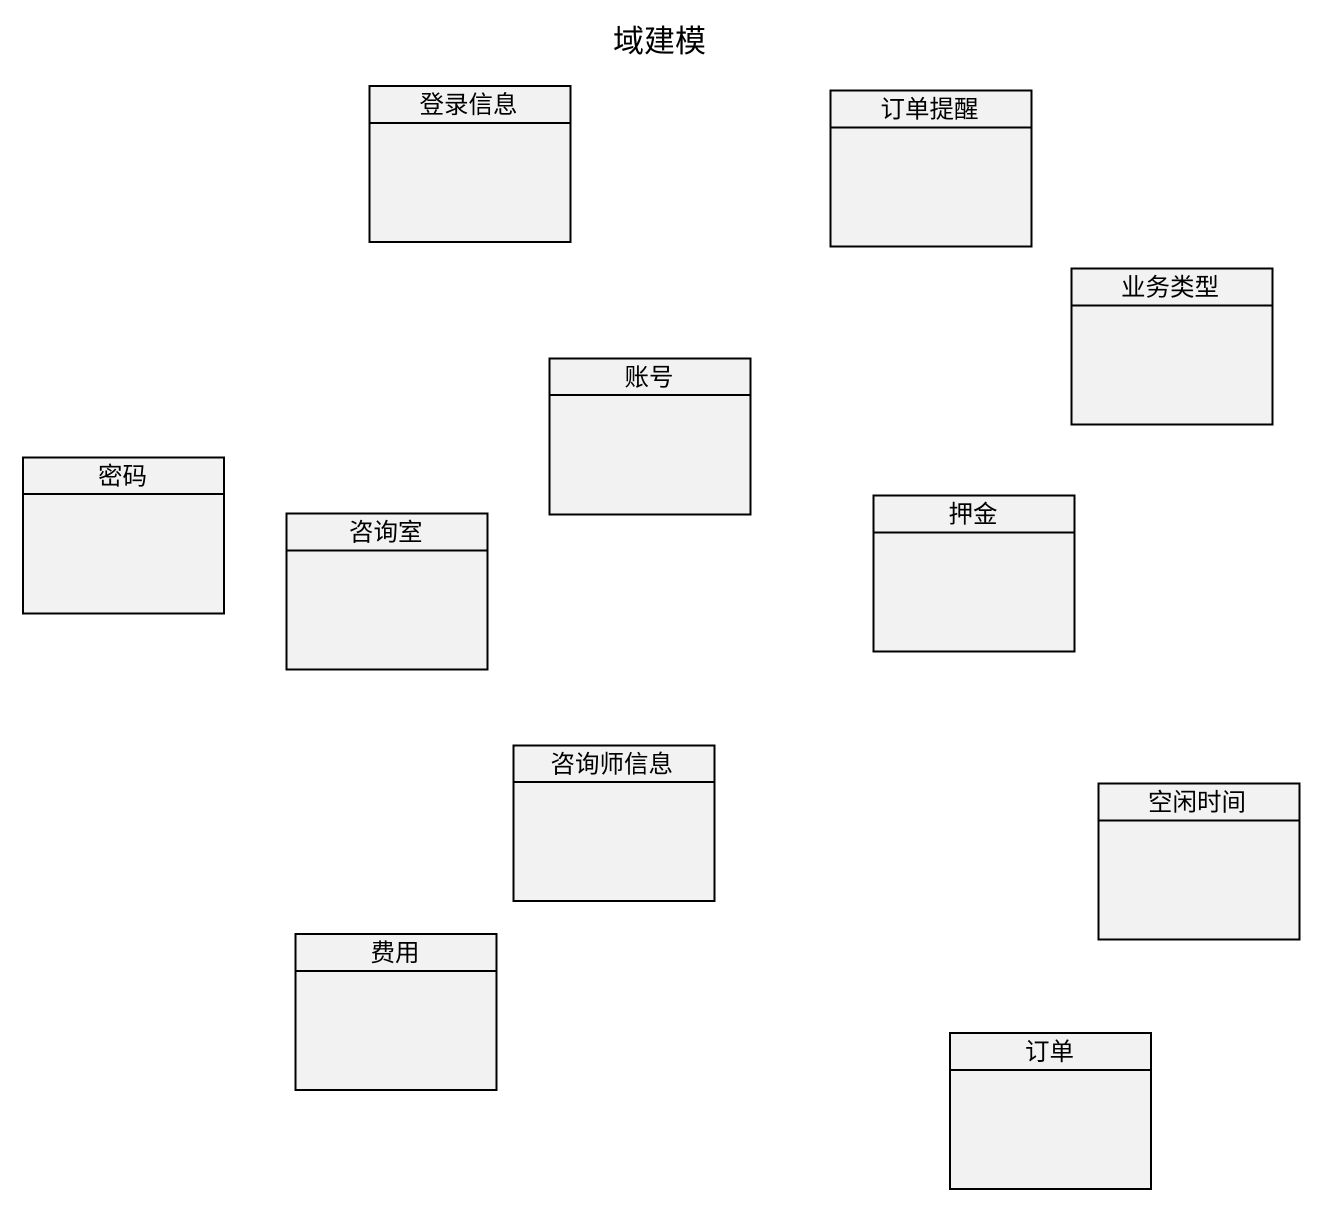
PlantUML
@startuml
title 域建模
hide circle
hide empty members
class 登录信息
class 订单提醒
class 业务类型
class 密码
class 账号
class 咨询室
class 押金
class 咨询师信息
class 空闲时间
class 费用
class 订单
@enduml
